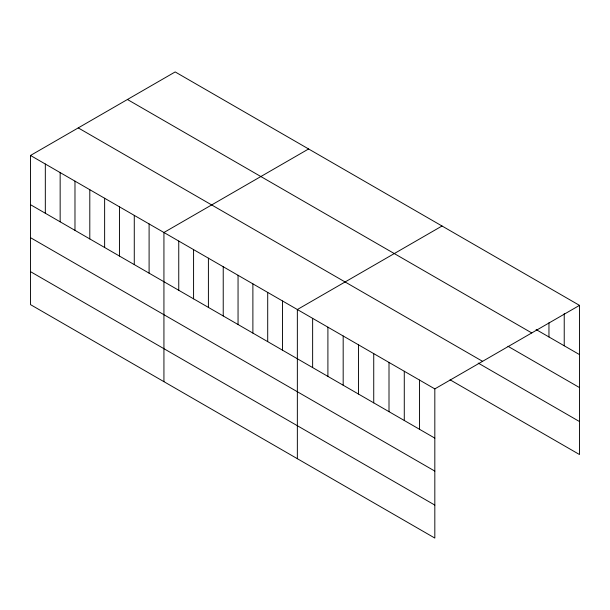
<?xml version="1.0" encoding="UTF-8"?>
<svg xmlns="http://www.w3.org/2000/svg" width="610" height="610" viewBox="0 0 610 610"><rect width="100%" height="100%" fill="white"/><g stroke="black" fill="none" stroke-linecap="round" stroke-linejoin="round"><path stroke-width="0.91" d="M30.5 155.466L434.823 388.898L434.823 538.066L30.5 304.626L30.5 155.466L175.177 71.934L579.5 305.374L579.5 454.534L450.066 379.809M308.599 148.97L163.93 232.494L163.93 381.662M442.029 226.005L297.352 309.529L297.352 458.697M434.823 388.898L579.5 305.374M536.091 329.537L579.5 354.601M127.429 99.499L531.76 332.938M507.947 346.274L579.5 387.579M78.24 127.902L482.571 361.333M478.202 363.08L579.5 421.556M30.5 204.693L434.823 438.125M30.5 237.671L434.823 471.103M30.5 271.648L434.823 505.088M564.227 313.593L564.227 345.786M548.954 322.766L548.954 336.964M419.55 380.083L419.55 429.31M404.278 371.261L404.278 420.488M389.005 362.447L389.005 411.674M373.732 353.625L373.732 402.852M358.451 344.802L358.451 394.037M343.178 335.988L343.178 385.215M327.906 327.166L327.906 376.393M312.633 318.351L312.633 367.578M282.529 300.974L282.529 350.201M267.706 292.411L267.706 341.638M252.883 283.856L252.883 333.083M238.052 275.293L238.052 324.52M223.229 266.738L223.229 315.965M208.406 258.175L208.406 307.402M193.576 249.612L193.576 298.847M178.753 241.057L178.753 290.284M149.099 223.939L149.099 273.166M134.276 215.376L134.276 264.603M119.453 206.82L119.453 256.048M104.63 198.258L104.63 247.485M89.8 189.702L89.8 238.929M74.977 181.139L74.977 230.367M60.154 172.584L60.154 221.811M45.323 164.021L45.323 213.248"/></g></svg>
